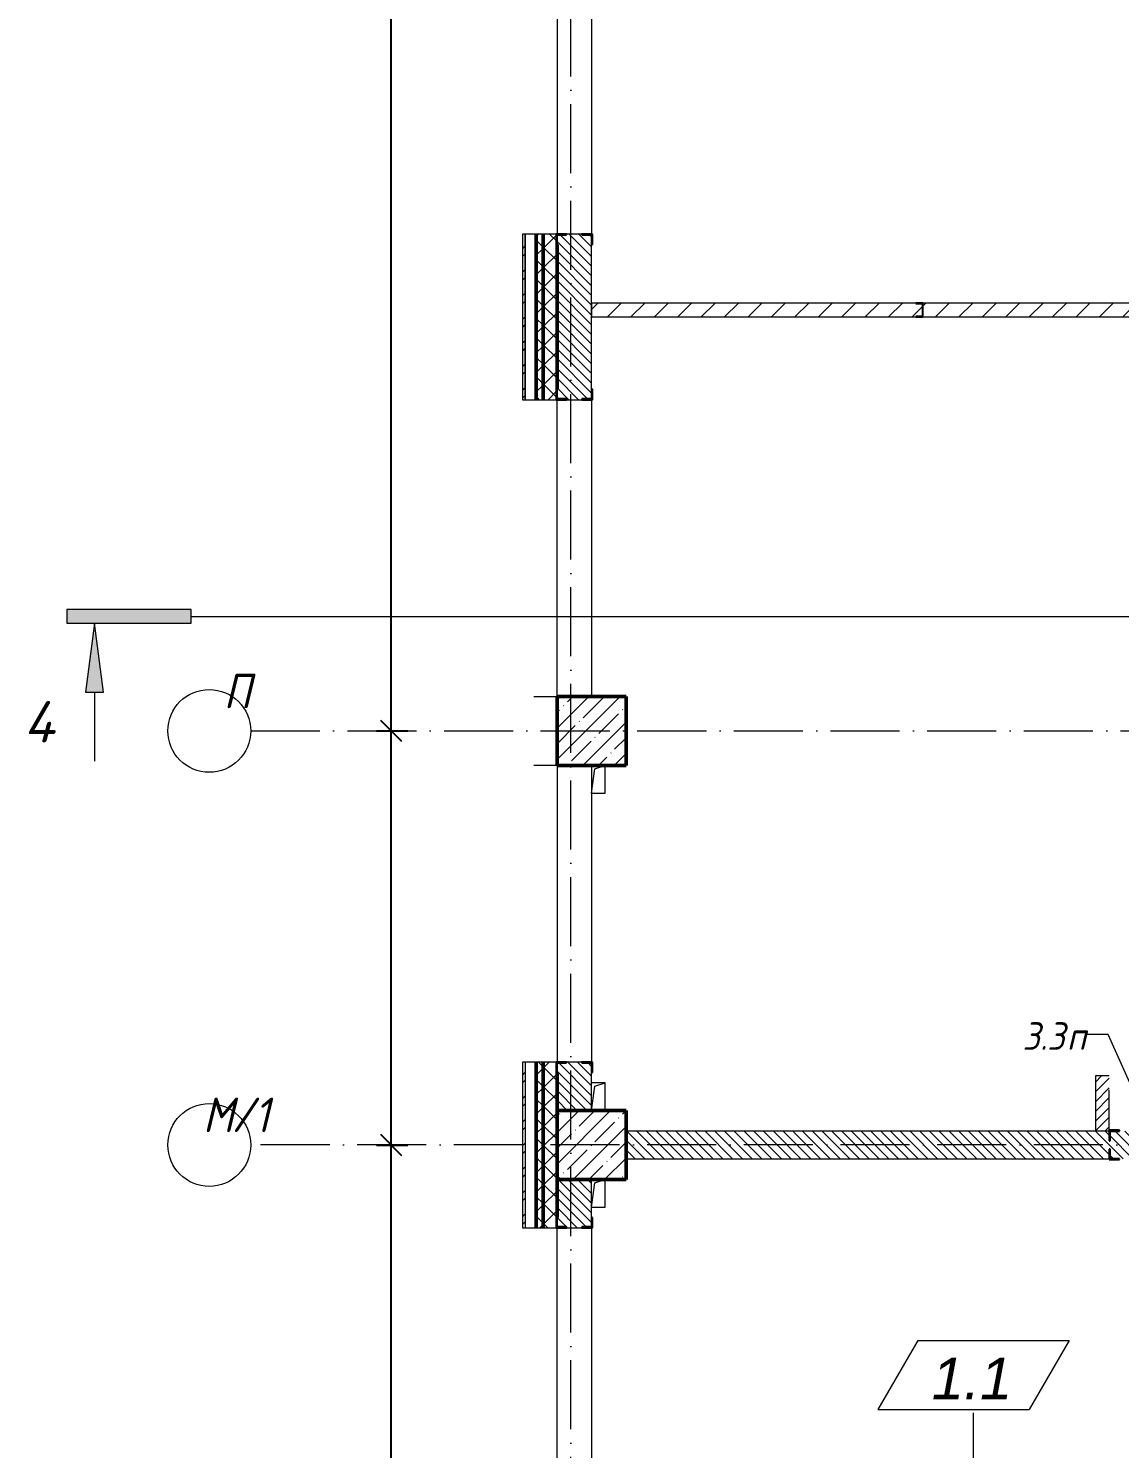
# Model space of a CAD drawing. Header units: millimetres. Extents: x -401725 to 250493, y 305116 to 802890.
# Drawn here: x 138407 to 146310, y 333467 to 343757 of the extents above; entities that cross this region are included whole.
import ezdxf

# ---------------------------------------------------------------- set-up
doc = ezdxf.new("R2010")
doc.units = ezdxf.units.MM
doc.linetypes.add('50_200_ШТРИХ_1Т_ш5_п1_п1_', pattern=[700, 500, -100, 0, -100])
for name, color, linetype, lineweight in [('A-____-____-DIMS', 7, 'Continuous', 9), ('A-GENM-____-MCUT', 7, 'Continuous', 25), ('A-GENM-____-OTLN', 7, 'Continuous', 9), ('A-GENM-____-OTLN-1', 7, 'Continuous', 25), ('A-GLAZ-____-IDEN', 7, 'Continuous', 9), ('A-WALL-____-MCUT-2', 7, 'Continuous', 50), ('A-WALL-____-MCUT-3', 7, 'Continuous', 9), ('A-WALL-____-OTLN', 7, 'Continuous', 9), ('A-WALL-____-PATT-1', 7, 'Continuous', 9), ('A-WALL-FNSH-MCUT-1', 7, 'Continuous', 9), ('G-____-____-SYMB', 7, 'Continuous', 9), ('S-COLS-____-MCUT', 7, 'Continuous', 50), ('S-COLS-____-OTLN', 7, 'Continuous', 9), ('S-GRID-____-IDEN', 7, 'Continuous', 9), ('S-GRID-____-OTLN-1', 7, '50_200_ШТРИХ_1Т_ш5_п1_п1_', 9)]:
    doc.layers.add(name, color=color, linetype=linetype, lineweight=lineweight)
doc.layers.add('G-____-____-SYMB-1', color=9, linetype='Continuous', lineweight=9, true_color=0x808080)
doc.layers.add('G-____-REVC-IDEN-1', color=1, linetype='Continuous', lineweight=9, true_color=0xff0000)
doc.styles.add('Arial_I', font='ariali.ttf', dxfattribs={"height": 300})
doc.styles.add('ISOCPEUR_I', font='isocpeui.ttf', dxfattribs={"width": 0.9, "height": 2.5})
doc.styles.add('ISOCPEUR_I_8', font='isocpeui.ttf', dxfattribs={"height": 300})
doc.styles.add('ISOCPEUR_I_9', font='isocpeui.ttf', dxfattribs={"width": 0.9, "height": 250})
doc.dimstyles.new('ISO-2_5_0_9К_БОЛЬШОЙ_ОСИ', dxfattribs={"dimscale": 304.8, "dimtxt": 248.995294, "dimasz": 0.492126, "dimexe": 0.393701, "dimexo": 0, "dimgap": 0, "dimtad": 1, "dimdec": 0, "dimzin": 0, "dimdsep": 46, "dimtxsty": 'ISOCPEUR_I', "dimblk1": 'OBLIQUE', "dimblk2": 'OBLIQUE', "dimsah": 1, "dimcen": 0.09, "dimdle": 0.393701, "dimazin": 0, "dimtfac": 1, "dimtdec": 4, "dimtix": 1, "dimtmove": 0, "dimatfit": 3, "dimfxl": 1, "dimtvp": 1, "dimtolj": 1, "dimtzin": 0, "dimarcsym": 2})
pattern_1 = [(45, (144685.44, 312186.37), (-70.71068, 70.71068), []), (135, (144685.44, 312186.37), (-70.71068, -70.71068), [])]
pattern_2 = [(135, (144685.44, 312186.367), (-35.35534, -35.35534), [])]
pattern_3 = [(45, (144685.44, 312186.37), (-85.5366, 85.5366), []), (45, (144742.46, 312186.37), (-85.5366, 85.5366), [])]

# ---------------------------------------------------------------- blocks, each defined once
blk = doc.blocks.new('BSC_Колонна _Прямоугольная - 500х500-V43-АР1_План отверстий 3 этажа в осях 1-64_А-ГГ')
at = {"layer": 'S-COLS-____-OTLN'}
h = blk.add_hatch(dxfattribs=at)
h.set_pattern_fill('FP_80', color=256, style=0, pattern_type=2)
h.set_pattern_definition([(45, (2200, -26481.04), (-114.0493, 114.0493), []), (45, (2314.05, -26481.04), (-114.0493, 114.0493), [201.613, -40.323, 3.353, -36.97])])
h.paths.add_polyline_path([(-250, -250), (250, -250), (250, 250), (-250, 250)], flags=0)
at = {"layer": 'S-COLS-____-MCUT'}
for p, q in [((250, 250), (-250, 250)), ((-250, 250), (-250, -250)), ((250, -250), (250, 250)), ((-250, -250), (250, -250))]:
    blk.add_line(p, q, dxfattribs=at)
blk = doc.blocks.new('BSC_Колонна _Прямоугольная - 500х500-V49-АР1_План отверстий 3 этажа в осях 1-64_А-ГГ')
at = {"layer": 'S-COLS-____-OTLN'}
h = blk.add_hatch(dxfattribs=at)
h.set_pattern_fill('FP_86', color=256, style=0, pattern_type=2)
h.set_pattern_definition([(45, (2200, -23481.04), (-114.0493, 114.0493), []), (45, (2314.05, -23481.04), (-114.0493, 114.0493), [201.613, -40.323, 3.353, -36.97])])
h.paths.add_polyline_path([(-250, -250), (250, -250), (250, 250), (-250, 250)], flags=0)
at = {"layer": 'S-COLS-____-MCUT'}
for p, q in [((250, 250), (-250, 250)), ((-250, 250), (-250, -250)), ((250, -250), (250, 250)), ((-250, -250), (250, -250))]:
    blk.add_line(p, q, dxfattribs=at)
blk = doc.blocks.new('Фахверк_СКБ_Уголок - 250_2700-27497298-АР1_План отверстий 3 этажа в осях 1-64_А-ГГ')
at = {"layer": 'A-GENM-____-MCUT'}
for p, q in [((200, 181), (125, 181)), ((125, 181), (125, 106)), ((125, 106), (131, 106)), ((131, 106), (131, 175)), ((131, 175), (200, 175)), ((200, 175), (200, 181)), ((131, -6), (125, -6)), ((125, -6), (125, -81)), ((125, -81), (200, -81)), ((131, -75), (131, -6)), ((200, -75), (131, -75)), ((200, -81), (200, -75))]:
    blk.add_line(p, q, dxfattribs=at)
blk = doc.blocks.new('154_Фахверк_СКБ_Швеллер - Тип_100_3960-28318856-АР1_План отверстий 3 этажа в осях 1-64_А-ГГ')
at = {"layer": 'A-GENM-____-MCUT'}
for p, q in [((175, 50), (125, 50)), ((125, 50), (125, -50)), ((128, 47), (175, 47)), ((128, -47), (128, 47)), ((175, 47), (175, 50)), ((125, -50), (175, -50)), ((175, -47), (128, -47)), ((175, -50), (175, -47))]:
    blk.add_line(p, q, dxfattribs=at)
blk = doc.blocks.new('Фахверк_СКБ_Уголок - 200_3550-28187522-АР1_План отверстий 3 этажа в осях 1-64_А-ГГ')
at = {"layer": 'A-GENM-____-MCUT'}
for p, q in [((125, 156), (50, 156)), ((50, 156), (50, 150)), ((50, 150), (119, 150)), ((119, 150), (119, 81)), ((125, 81), (125, 156)), ((119, 81), (125, 81)), ((125, 19), (119, 19)), ((119, 19), (119, -50)), ((125, -56), (125, 19)), ((119, -50), (50, -50)), ((50, -50), (50, -56)), ((50, -56), (125, -56))]:
    blk.add_line(p, q, dxfattribs=at)
blk = doc.blocks.new('AR_Отверстие прямоугольное _в плите_ - AR_Отверстие прямоугольное _в плите_-V174-АР1_План отверстий 3 этажа в осях 1-64_А-ГГ')
at = {"layer": 'A-GENM-____-OTLN'}
for p, q in [((-50, -100), (-25, 75)), ((-25, 75), (50, 100)), ((50, -100), (50, 100)), ((-50, -100), (50, -100))]:
    blk.add_line(p, q, dxfattribs=at)
blk = doc.blocks.new('AR_Отверстие прямоугольное _в плите_ - AR_Отверстие прямоугольное _в плите_-V175-АР1_План отверстий 3 этажа в осях 1-64_А-ГГ')
at = {"layer": 'A-GENM-____-OTLN'}
for p, q in [((50, 100), (-50, 100)), ((-50, -100), (-25, 75)), ((-25, 75), (50, 100)), ((50, -100), (50, 100))]:
    blk.add_line(p, q, dxfattribs=at)
blk = doc.blocks.new('Ось сетки - Круг_Ø6_00__ISO-2_5_0_9K_-25732049-АР1_План отверстий 3 этажа в осях 1-64_А-ГГ')
at = {"layer": 'S-GRID-____-IDEN'}
blk.add_circle((0, 0), 3, dxfattribs=at)
blk = doc.blocks.new('_Oblique')
at = {"color": 0, "linetype": 'ByBlock', "lineweight": -2}
blk.add_line((-0.5, -0.5), (0.5, 0.5), dxfattribs=at)
blk = doc.blocks.new('*D10095')
at = {"layer": 'A-____-____-DIMS', "color": 0, "lineweight": -2, "transparency": 16777216}
for p, q in [((141034, 329547), (141034, 335787)), ((140928, 335667), (141154, 335667)), ((140928, 329667), (141154, 329667))]:
    blk.add_line(p, q, dxfattribs=at)
at = {"layer": 'Defpoints', "color": 0, "transparency": 16777216}
for p in [(140928, 335667), (141034, 335667), (140928, 329667)]:
    blk.add_point(p, dxfattribs=at)
at = {"layer": 'A-____-____-DIMS', "color": 0, "lineweight": -2, "transparency": 16777216, "xscale": 150, "yscale": 150, "zscale": 150}
for p, rotation in [((141034, 335667), 90), ((141034, 329667), 270)]:
    blk.add_blockref('_Oblique', p, dxfattribs=dict(at, rotation=rotation))
at = {"layer": 'A-____-____-DIMS', "color": 0, "transparency": 16777216, "insert": (141033, 332667), "char_height": 2.5, "width": 758.48, "attachment_point": 5, "rotation": 90, "style": 'ISOCPEUR_I'}
blk.add_mtext('\\A1;6000', dxfattribs=at)
blk = doc.blocks.new('*D10096')
at = {"layer": 'A-____-____-DIMS', "color": 0, "lineweight": -2, "transparency": 16777216}
for p, q in [((141034, 335547), (141034, 338787)), ((140928, 338667), (141154, 338667)), ((140928, 335667), (141154, 335667))]:
    blk.add_line(p, q, dxfattribs=at)
at = {"layer": 'Defpoints', "color": 0, "transparency": 16777216}
for p in [(140928, 338667), (141034, 338667), (140928, 335667)]:
    blk.add_point(p, dxfattribs=at)
at = {"layer": 'A-____-____-DIMS', "color": 0, "lineweight": -2, "transparency": 16777216, "xscale": 150, "yscale": 150, "zscale": 150}
for p, rotation in [((141034, 338667), 90), ((141034, 335667), 270)]:
    blk.add_blockref('_Oblique', p, dxfattribs=dict(at, rotation=rotation))
at = {"layer": 'A-____-____-DIMS', "color": 0, "transparency": 16777216, "insert": (141033, 337167), "char_height": 2.5, "width": 758.48, "attachment_point": 5, "rotation": 90, "style": 'ISOCPEUR_I'}
blk.add_mtext('\\A1;3000', dxfattribs=at)
blk = doc.blocks.new('*D10097')
at = {"layer": 'A-____-____-DIMS', "color": 0, "lineweight": -2, "transparency": 16777216}
for p, q in [((141034, 338547), (141034, 344787)), ((140928, 344667), (141154, 344667)), ((140928, 338667), (141154, 338667))]:
    blk.add_line(p, q, dxfattribs=at)
at = {"layer": 'Defpoints', "color": 0, "transparency": 16777216}
for p in [(140928, 344667), (141034, 344667), (140928, 338667)]:
    blk.add_point(p, dxfattribs=at)
at = {"layer": 'A-____-____-DIMS', "color": 0, "lineweight": -2, "transparency": 16777216, "xscale": 150, "yscale": 150, "zscale": 150}
for p, rotation in [((141034, 344667), 90), ((141034, 338667), 270)]:
    blk.add_blockref('_Oblique', p, dxfattribs=dict(at, rotation=rotation))
at = {"layer": 'A-____-____-DIMS', "color": 0, "transparency": 16777216, "insert": (141033, 341667), "char_height": 2.5, "width": 758.48, "attachment_point": 5, "rotation": 90, "style": 'ISOCPEUR_I'}
blk.add_mtext('\\A1;6000', dxfattribs=at)
blk = doc.blocks.new('Разрез - Заголовок разреза-10218885-АР1_План отверстий 3 этажа в осях 1-64_А-ГГ')
at = {"layer": 'G-____-____-SYMB'}
for points in [[(0, 0.5), (0, -0.5), (-9, -0.5), (-9, 0.5)], [(-6.34, -5.5), (-7.66, -5.5), (-7, -0.5)]]:
    blk.add_hatch(color=256, dxfattribs=at).paths.add_polyline_path(points, flags=0)
for p, q in [((0, 0.5), (-9, 0.5)), ((-9, 0.5), (-9, -0.5)), ((0, -0.5), (0, 0.5)), ((-9, -0.5), (0, -0.5)), ((-7, -0.5), (-7.66, -5.5)), ((-6.34, -5.5), (-7, -0.5)), ((-7.66, -5.5), (-6.34, -5.5)), ((-7, -5.5), (-7, -10.5))]:
    blk.add_line(p, q, dxfattribs=at)
blk = doc.blocks.new('Марка изменения - Маркировка-37211154-АР1_План отверстий 3 этажа в осях 1-64_А-ГГ')
at = {"layer": 'G-____-REVC-IDEN-1'}
for p, q in [((-3.69, 2.96), (-6.58, -2.04)), ((-3.69, 2.96), (7.28, 2.96)), ((7.28, 2.96), (4.39, -2.04)), ((-6.58, -2.04), (4.39, -2.04)), ((-5, -2.04), (4.39, -2.04))]:
    blk.add_line(p, q, dxfattribs=at)

msp = doc.modelspace()

# ---------------------------------------------------------------- hatches: boundary and pattern name
at = {"layer": 'A-WALL-____-PATT-1'}
h = msp.add_hatch(dxfattribs=at)
h.set_pattern_fill('FP_1', color=256, style=0, pattern_type=2)
h.set_pattern_definition(pattern_1)
h.paths.add_polyline_path([(142135.4376, 341067.4093), (142135.4376, 342267.4093), (142085.4376, 342267.4093), (142085.4376, 341067.4093)], flags=0)
h.paths.add_polyline_path([(142085.4376, 344067.4093), (142135.4376, 344067.4093), (142135.4376, 344417.4093), (142085.4376, 344417.4093)], flags=0)
h = msp.add_hatch(dxfattribs=at)
h.set_pattern_fill('FP_1', color=256, style=0, pattern_type=2)
h.set_pattern_definition(pattern_1)
h.paths.add_polyline_path([(142135.4376, 341067.4093), (142229.4376, 341067.4093), (142229.4376, 341142.4093), (142235.4376, 341142.4093), (142235.4376, 342192.4093), (142229.4376, 342192.4093), (142229.4376, 342267.4093), (142135.4376, 342267.4093), (142135.4376, 341073.4093)], flags=0)
h.paths.add_polyline_path([(142135.4376, 344067.4093), (142229.4376, 344067.4093), (142229.4376, 344142.4093), (142235.4376, 344142.4093), (142235.4376, 344417.4093), (142135.4376, 344417.4093), (142135.4376, 344073.4093)], flags=0)
h = msp.add_hatch(dxfattribs=at)
h.set_pattern_fill('FP_6', color=256, style=0, pattern_type=2)
h.set_pattern_definition(pattern_2)
h.paths.add_polyline_path([(142416.4376, 335917.4093), (142485.4376, 335917.4093), (142485.4376, 336261.4093), (142416.4376, 336261.4093), (142416.4376, 336267.4093), (142304.4376, 336267.4093), (142304.4376, 336261.4093), (142235.4376, 336261.4093), (142235.4376, 335917.4093), (142304.4376, 335917.4093)], flags=0)
h.paths.add_polyline_path([(142416.4376, 341067.4093), (142416.4376, 341073.4093), (142485.4376, 341073.4093), (142485.4376, 342261.4093), (142416.4376, 342261.4093), (142416.4376, 342267.4093), (142304.4376, 342267.4093), (142304.4376, 342261.4093), (142235.4376, 342261.4093), (142235.4376, 341073.4093), (142304.4376, 341073.4093), (142304.4376, 341067.4093)], flags=0)
h.paths.add_polyline_path([(142416.4376, 344067.4093), (142416.4376, 344073.4093), (142485.4376, 344073.4093), (142485.4376, 344417.4093), (142235.4376, 344417.4093), (142235.4376, 344073.4093), (142304.4376, 344073.4093), (142304.4376, 344067.4093)], flags=0)
h = msp.add_hatch(dxfattribs=at)
h.set_pattern_fill('FP_3', color=256, style=0, pattern_type=2)
h.set_pattern_definition(pattern_3)
h.paths.add_polyline_path([(141985.4376, 341067.4093), (142005.4376, 341067.4093), (142005.4376, 342267.4093), (141985.4376, 342267.4093)], flags=0)
h.paths.add_polyline_path([(142005.4376, 344067.4093), (142005.4376, 344247.4093), (141985.4376, 344247.4093), (141985.4376, 344067.4093)], flags=0)
h = msp.add_hatch(dxfattribs=at)
h.set_pattern_fill('FP_4', color=256, style=0, pattern_type=2)
h.set_pattern_definition([(45, (144685.44, 312186.37), (-84.8528, 84.8528), [])])
h.paths.add_polyline_path([(149535.4376, 341667.4093), (149535.4376, 341767.4093), (149381.4376, 341767.4093), (149381.4376, 341759.8093), (149339.9376, 341759.8093), (149339.9376, 341675.0093), (149381.4376, 341675.0093), (149381.4376, 341667.4093), (149394.6481, 341667.4093)], flags=0)
h.paths.add_polyline_path([(148139.4376, 341667.4093), (148139.4376, 341675.0093), (148180.9376, 341675.0093), (148180.9376, 341759.8093), (148139.4376, 341759.8093), (148139.4376, 341767.4093), (147885.4376, 341767.4093), (147885.4376, 341667.4093), (147985.4376, 341667.4093)], flags=0)
h.paths.add_polyline_path([(147385.4376, 341667.4093), (147385.4376, 341767.4093), (144885.4376, 341767.4093), (144885.4376, 341667.4093), (147285.4376, 341667.4093)], flags=0)
h.paths.add_polyline_path([(144835.4376, 341667.4093), (144835.4376, 341670.4093), (144882.4376, 341670.4093), (144882.4376, 341764.4093), (144835.4376, 341764.4093), (144835.4376, 341767.4093), (142485.4376, 341767.4093), (142485.4376, 341667.4093), (144671.7607, 341667.4093)], flags=0)
h = msp.add_hatch(dxfattribs=at)
h.set_pattern_fill('FP_3', color=256, style=0, pattern_type=2)
h.set_pattern_definition(pattern_3)
h.paths.add_polyline_path([(142005.4376, 321702.4093), (142005.4376, 324017.4093), (141985.4376, 324017.4093), (141985.4376, 321702.4093)], flags=0)
h.paths.add_polyline_path([(141985.4376, 325817.4093), (142005.4376, 325817.4093), (142005.4376, 327267.4093), (141985.4376, 327267.4093), (141985.4376, 326680.9067)], flags=0)
h.paths.add_polyline_path([(141985.4376, 329067.4093), (142005.4376, 329067.4093), (142005.4376, 330267.4093), (141985.4376, 330267.4093), (141985.4376, 330121.0282)], flags=0)
h.paths.add_polyline_path([(142005.4376, 332067.4093), (142005.4376, 333267.4093), (141985.4376, 333267.4093), (141985.4376, 332067.4093)], flags=0)
h.paths.add_polyline_path([(142005.4376, 335067.4093), (142005.4376, 336267.4198), (141985.4376, 336267.4198), (141985.4376, 335067.4093)], flags=0)
h = msp.add_hatch(dxfattribs=at)
h.set_pattern_fill('FP_1', color=256, style=0, pattern_type=2)
h.set_pattern_definition(pattern_1)
h.paths.add_polyline_path([(142135.4376, 321702.4093), (142135.4376, 324017.4093), (142085.4376, 324017.4093), (142085.4376, 321702.4093)], flags=0)
h.paths.add_polyline_path([(142085.4376, 325817.4093), (142135.4376, 325817.4093), (142135.4376, 327267.4093), (142085.4376, 327267.4093), (142085.4376, 326680.9067)], flags=0)
h.paths.add_polyline_path([(142135.4376, 329067.4093), (142135.4376, 330267.4093), (142085.4376, 330267.4093), (142085.4376, 329067.4093)], flags=0)
h.paths.add_polyline_path([(142135.4376, 332067.4093), (142135.4376, 333267.4093), (142085.4376, 333267.4093), (142085.4376, 332067.4093)], flags=0)
h.paths.add_polyline_path([(142135.4376, 335067.4093), (142135.4376, 336267.4198), (142085.4376, 336267.4198), (142085.4376, 335067.4093)], flags=0)
h = msp.add_hatch(dxfattribs=at)
h.set_pattern_fill('FP_1', color=256, style=0, pattern_type=2)
h.set_pattern_definition(pattern_1)
h.paths.add_polyline_path([(142135.4376, 321702.4093), (142235.4376, 321702.4093), (142235.4376, 323942.4093), (142229.4376, 323942.4093), (142229.4376, 324017.4093), (142135.4376, 324017.4093), (142135.4376, 321717.4093)], flags=0)
h.paths.add_polyline_path([(142229.4376, 325817.4093), (142229.4376, 325892.4093), (142235.4376, 325892.4093), (142235.4376, 327192.4093), (142229.4376, 327192.4093), (142229.4376, 327267.4093), (142135.4376, 327267.4093), (142135.4376, 325817.4093)], flags=0)
h.paths.add_polyline_path([(142229.4376, 329067.4093), (142229.4376, 329142.4093), (142235.4376, 329142.4093), (142235.4376, 330192.4093), (142229.4376, 330192.4093), (142229.4376, 330267.4093), (142135.4376, 330267.4093), (142135.4376, 329067.4093)], flags=0)
h.paths.add_polyline_path([(142229.4376, 332067.4093), (142229.4376, 332142.4093), (142235.4376, 332142.4093), (142235.4376, 333192.4093), (142229.4376, 333192.4093), (142229.4376, 333267.4093), (142135.4376, 333267.4093), (142135.4376, 332067.4093)], flags=0)
h.paths.add_polyline_path([(142229.4376, 335067.4093), (142229.4376, 335142.4093), (142235.4376, 335142.4093), (142235.4376, 336192.4093), (142229.4376, 336192.4093), (142229.4376, 336267.4093), (142135.4376, 336267.4093), (142135.4376, 335067.4093)], flags=0)
h = msp.add_hatch(dxfattribs=at)
h.set_pattern_fill('FP_5', color=256, style=0, pattern_type=2)
h.set_pattern_definition([(45, (144685.44, 312186.367), (-35.35534, 35.35534), [])])
h.paths.add_polyline_path([(146235.4376, 335767.4093), (146235.4376, 336167.4093), (146135.4376, 336167.4093), (146135.4376, 335767.4093)], flags=0)
h = msp.add_hatch(dxfattribs=at)
h.set_pattern_fill('FP_6', color=256, style=0, pattern_type=2)
h.set_pattern_definition(pattern_2)
h.paths.add_polyline_path([(149785.4376, 335567.4093), (149785.4376, 335767.4093), (146241.4376, 335767.4093), (146241.4376, 335698.4093), (146235.4376, 335698.4093), (146235.4376, 335767.4093), (142735.4376, 335767.4093), (142735.4376, 335567.4093), (146235.4376, 335567.4093), (146235.4376, 335636.4093), (146241.4376, 335636.4093), (146241.4376, 335567.4093), (148206.6893, 335567.4093)], flags=0)
h = msp.add_hatch(dxfattribs=at)
h.set_pattern_fill('FP_6', color=256, style=0, pattern_type=2)
h.set_pattern_definition(pattern_2)
h.paths.add_polyline_path([(142235.4376, 329917.4093), (142485.4376, 329917.4093), (142485.4376, 330261.4093), (142416.4376, 330261.4093), (142416.4376, 330267.4093), (142304.4376, 330267.4093), (142304.4376, 330261.4093), (142235.4376, 330261.4093), (142235.4376, 330121.0282)], flags=0)
h.paths.add_polyline_path([(142416.4376, 332067.4093), (142416.4376, 332073.4093), (142485.4376, 332073.4093), (142485.4376, 333261.4093), (142416.4376, 333261.4093), (142416.4376, 333267.4093), (142304.4376, 333267.4093), (142304.4376, 333261.4093), (142235.4376, 333261.4093), (142235.4376, 332073.4093), (142304.4376, 332073.4093), (142304.4376, 332067.4093)], flags=0)
h.paths.add_polyline_path([(142416.4376, 335067.4093), (142416.4376, 335073.4093), (142485.4376, 335073.4093), (142485.4376, 335417.4093), (142235.4376, 335417.4093), (142235.4376, 335073.4093), (142304.4376, 335073.4093), (142304.4376, 335067.4093)], flags=0)

# ---------------------------------------------------------------- linework, layer by layer
at = {"layer": 'A-GLAZ-____-IDEN'}
for p, q in [((146228.1764, 336468.9093), (146070.9151, 336468.9093)), ((146385.4376, 336117.4093), (146228.1764, 336468.9093))]:
    msp.add_line(p, q, dxfattribs=at)
at = {"layer": 'A-WALL-____-MCUT-2'}
for p, q in [((142085.4376, 341067.4093), (142085.4376, 342267.4093)), ((142135.4376, 341067.4093), (142135.4376, 342267.4093)), ((142235.4376, 342192.4093), (142235.4376, 341142.4093)), ((142085.4376, 335067.4093), (142085.4376, 336267.4198)), ((142135.4376, 335067.4093), (142135.4376, 336267.4198)), ((142235.4376, 335917.4093), (142235.4376, 336192.4093)), ((142235.4376, 335142.4093), (142235.4376, 335417.4093))]:
    msp.add_line(p, q, dxfattribs=at)
at = {"layer": 'A-WALL-____-MCUT-3'}
for p, q in [((142229.4376, 342267.4093), (142005.4376, 342267.4093)), ((142005.4376, 342267.4093), (142005.4376, 341067.4093)), ((142005.4376, 341067.4093), (142005.4376, 342267.4093)), ((142416.4376, 342267.4093), (142304.4376, 342267.4093)), ((142485.4376, 341142.4093), (142485.4376, 342192.4093)), ((142005.4376, 341067.4093), (142229.4376, 341067.4093)), ((142304.4376, 341067.4093), (142416.4376, 341067.4093)), ((142229.4376, 336267.4198), (142005.4376, 336267.4198)), ((142005.4376, 336267.4198), (142005.4376, 335067.4093)), ((142416.4376, 336267.4198), (142304.4376, 336267.4198)), ((142485.4376, 335917.4093), (142485.4376, 336192.4093)), ((146235.4376, 335767.4093), (142735.4376, 335767.4093)), ((142735.4376, 335567.4093), (146235.4376, 335567.4093)), ((142485.4376, 335142.4093), (142485.4376, 335417.4093)), ((142005.4376, 335067.4093), (142229.4376, 335067.4093)), ((142304.4376, 335067.4093), (142416.4376, 335067.4093))]:
    msp.add_line(p, q, dxfattribs=at)
at = {"layer": 'A-WALL-____-OTLN'}
for p, q in [((142235.4376, 344067.4093), (142235.4376, 342267.4093)), ((142485.4376, 344067.4093), (142485.4376, 342267.4093)), ((142235.4376, 338917.4093), (142235.4376, 341067.4093)), ((142485.4376, 341067.4093), (142485.4376, 338917.4093)), ((142068.4376, 338917.4093), (142235.4376, 338917.4093)), ((142235.4376, 338417.4198), (142068.4376, 338417.4198)), ((142235.4376, 338417.4093), (142235.4376, 336267.4198)), ((142485.4376, 338417.4093), (142485.4376, 336267.4198)), ((142235.4376, 333267.4093), (142235.4376, 335067.4093)), ((142485.4376, 335067.4093), (142485.4376, 333267.4093))]:
    msp.add_line(p, q, dxfattribs=at)
at = {"layer": 'A-WALL-FNSH-MCUT-1'}
for p, q in [((141985.4376, 342267.4093), (141985.4376, 341067.4093)), ((142005.4376, 342267.4093), (141985.4376, 342267.4093)), ((144835.4376, 341767.4093), (142485.4376, 341767.4093)), ((142485.4376, 341767.4093), (142485.4376, 341667.4093)), ((147385.4376, 341767.4093), (144885.4376, 341767.4093)), ((142485.4376, 341667.4093), (144835.4376, 341667.4093)), ((144885.4376, 341667.4093), (147285.4376, 341667.4093)), ((141985.4376, 341067.4093), (142005.4376, 341067.4093)), ((141985.4376, 336267.4198), (141985.4376, 335067.4093)), ((142005.4376, 336267.4198), (141985.4376, 336267.4198)), ((146135.4376, 336167.4093), (146135.4376, 335767.4093)), ((146235.4376, 336167.4093), (146135.4376, 336167.4093)), ((146235.4376, 335773.4093), (146235.4376, 336067.4093)), ((141985.4376, 335067.4093), (142005.4376, 335067.4093))]:
    msp.add_line(p, q, dxfattribs=at)
at = {"layer": 'G-____-____-SYMB-1'}
msp.add_line((139585.5257, 339497.4093), (248834.51, 339497.4093), dxfattribs=at)
at = {"layer": 'G-____-REVC-IDEN-1'}
msp.add_line((145251.8496, 333277.8774), (145252.3714, 333725.7932), dxfattribs=at)
at = {"layer": 'S-GRID-____-OTLN-1'}
for p, q in [((142335.4376, 307703.761), (142335.4376, 362067.327)), ((140016.6674, 338667.4093), (171393.1768, 338667.4093)), ((171393.1768, 335667.4093), (140016.6674, 335667.4093))]:
    msp.add_line(p, q, dxfattribs=at)

# ---------------------------------------------------------------- block references
at = {"layer": 'A-GENM-____-OTLN'}
for name, p in [('AR_Отверстие прямоугольное _в плите_ - AR_Отверстие прямоугольное _в плите_-V174-АР1_План отверстий 3 этажа в осях 1-64_А-ГГ', (142535.4376, 338317.4093)), ('AR_Отверстие прямоугольное _в плите_ - AR_Отверстие прямоугольное _в плите_-V175-АР1_План отверстий 3 этажа в осях 1-64_А-ГГ', (142535.4376, 336017.4093)), ('AR_Отверстие прямоугольное _в плите_ - AR_Отверстие прямоугольное _в плите_-V174-АР1_План отверстий 3 этажа в осях 1-64_А-ГГ', (142535.4376, 335317.4093))]:
    msp.add_blockref(name, p, dxfattribs=at)
at = {"layer": 'A-GENM-____-OTLN-1'}
for name, p, rotation in [('Фахверк_СКБ_Уголок - 250_2700-27497298-АР1_План отверстий 3 этажа в осях 1-64_А-ГГ', (142310.4376, 342392.4093), 269.9999999999999), ('154_Фахверк_СКБ_Швеллер - Тип_100_3960-28318856-АР1_План отверстий 3 этажа в осях 1-64_А-ГГ', (145010.4376, 341717.4093), 180), ('Фахверк_СКБ_Уголок - 250_2700-27497298-АР1_План отверстий 3 этажа в осях 1-64_А-ГГ', (142410.4376, 340942.4093), 89.99999999999991), ('Фахверк_СКБ_Уголок - 250_2700-27497298-АР1_План отверстий 3 этажа в осях 1-64_А-ГГ', (142310.4376, 336392.4093), 269.9999999999999), ('Фахверк_СКБ_Уголок - 200_3550-28187522-АР1_План отверстий 3 этажа в осях 1-64_А-ГГ', (146360.4376, 335717.4093), 180), ('Фахверк_СКБ_Уголок - 250_2700-27497298-АР1_План отверстий 3 этажа в осях 1-64_А-ГГ', (142410.4376, 334942.4093), 89.99999999999991)]:
    msp.add_blockref(name, p, dxfattribs=dict(at, rotation=rotation))
at = {"layer": 'G-____-____-SYMB', "xscale": 99.99999999999993, "yscale": 99.99999999999993, "zscale": 99.99999999999993}
msp.add_blockref('Разрез - Заголовок разреза-10218885-АР1_План отверстий 3 этажа в осях 1-64_А-ГГ', (139585.5257, 339497.4093), dxfattribs=at)
at = {"layer": 'G-____-REVC-IDEN-1', "xscale": 99.99999999999993, "yscale": 99.99999999999993, "zscale": 99.99999999999993}
msp.add_blockref('Марка изменения - Маркировка-37211154-АР1_План отверстий 3 этажа в осях 1-64_А-ГГ', (145217.3605, 333954.1353), dxfattribs=at)
at = {"layer": 'S-COLS-____-OTLN'}
for name, p in [('BSC_Колонна _Прямоугольная - 500х500-V43-АР1_План отверстий 3 этажа в осях 1-64_А-ГГ', (142485.4376, 338667.4093)), ('BSC_Колонна _Прямоугольная - 500х500-V49-АР1_План отверстий 3 этажа в осях 1-64_А-ГГ', (142485.4376, 335667.4093))]:
    msp.add_blockref(name, p, dxfattribs=at)
at = {"layer": 'S-GRID-____-IDEN', "xscale": 99.99999999999993, "yscale": 99.99999999999993, "zscale": 99.99999999999993}
for p, rotation in [((139716.6674, 338667.4093), 269.9999999999996), ((139716.6674, 335667.4093), 89.9999999999998)]:
    msp.add_blockref('Ось сетки - Круг_Ø6_00__ISO-2_5_0_9K_-25732049-АР1_План отверстий 3 этажа в осях 1-64_А-ГГ', p, dxfattribs=dict(at, rotation=rotation))

# ---------------------------------------------------------------- texts
at = {"layer": 'A-GLAZ-____-IDEN', "char_height": 200, "attachment_point": 1, "style": 'ISOCPEUR_I_9'}
for s, insert, width in [('3.3', (145606.8658, 336556.5239), 389.620125), ('\\fISOCPEUR|b0|i1|c204|p34|;\\W.9;п', (145928.3345, 336556.5239), 158.734125)]:
    msp.add_mtext(s, dxfattribs=dict(at, insert=insert, width=width))
at = {"layer": 'G-____-____-SYMB', "insert": (138368.7592, 338883.6029), "char_height": 300, "width": 296.624375, "attachment_point": 1, "style": 'ISOCPEUR_I_8'}
msp.add_mtext('\\fISOCPEUR|b0|i1|c204|p34|;4', dxfattribs=at)
at = {"layer": 'G-____-REVC-IDEN-1', "insert": (144949.8611, 334125.5328), "char_height": 300, "width": 721.51875, "attachment_point": 1, "style": 'Arial_I'}
msp.add_mtext('1.1', dxfattribs=at)
at = {"layer": 'S-GRID-____-IDEN', "char_height": 250, "attachment_point": 1, "style": 'ISOCPEUR_I'}
for s, insert, width in [('\\fISOCPEUR|b0|i1|c204|p34|;\\W.9;П', (139820.353, 339081.2955), 223.670812), ('\\fISOCPEUR|b0|i1|c204|p34|;\\W.9;М', (139670.7121, 336010.7389), 252.531562), ('/1', (139879.0714, 336010.7389), 346.329)]:
    msp.add_mtext(s, dxfattribs=dict(at, insert=insert, width=width))

# ---------------------------------------------------------------- dimensions: what is measured, and where the dimension line sits
at = {"layer": 'A-____-____-DIMS'}
for base, p1, p2, override, picture, middle in [((141034.042, 344667.4093), (140927.976, 338667.4093), (140927.976, 344667.4093), {"dimpost": '<>', "dimfxl": 6000}, '*D10097', (141032.792, 341667.4093)), ((141034.042, 338667.4093), (140927.976, 335667.4093), (140927.976, 338667.4093), {"dimpost": '<>', "dimfxl": 3000}, '*D10096', (141032.792, 337167.4093)), ((141034.042, 335667.4093), (140927.976, 329667.4093), (140927.976, 335667.4093), {"dimpost": '<>', "dimfxl": 6000}, '*D10095', (141032.792, 332667.4093))]:
    dim = msp.add_linear_dim(base=base, p1=p1, p2=p2, angle=90, dimstyle='ISO-2_5_0_9К_БОЛЬШОЙ_ОСИ', override=override, dxfattribs=at)
    dim.commit()
    dim.dimension.update_dxf_attribs({"geometry": picture, "text_midpoint": middle})

doc.saveas('drawing.dxf')
